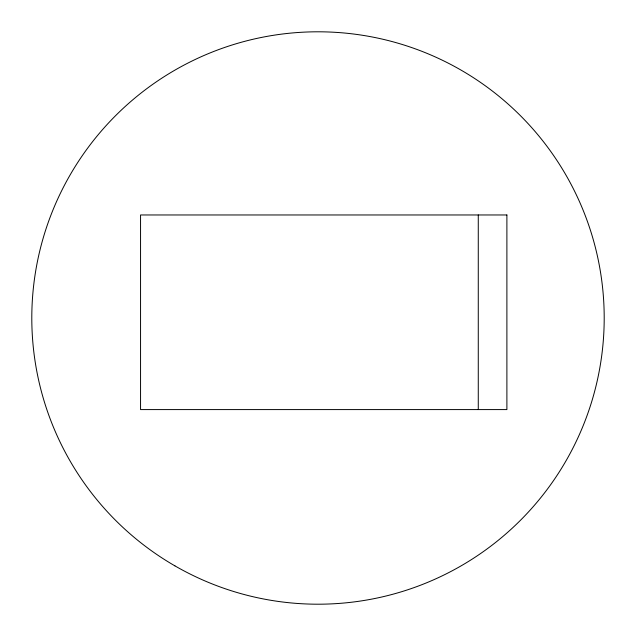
<?xml version="1.0" encoding="UTF-8"?>
<svg xmlns="http://www.w3.org/2000/svg" width="636" height="636" viewBox="0 0 636 636"><rect width="100%" height="100%" fill="white"/><g stroke="black" fill="none" stroke-linecap="round" stroke-linejoin="round"><path stroke-width="0.95" d="M478.272 214.968L478.272 409.584M506.892 214.968L140.556 214.968L140.556 409.584L506.892 409.584L506.892 214.968M174.9 565.857A286.2 286.2 0 0 0 604.2 318A286.2 286.2 0 0 0 174.9 70.143A286.2 286.2 0 0 0 174.9 565.857"/></g></svg>
